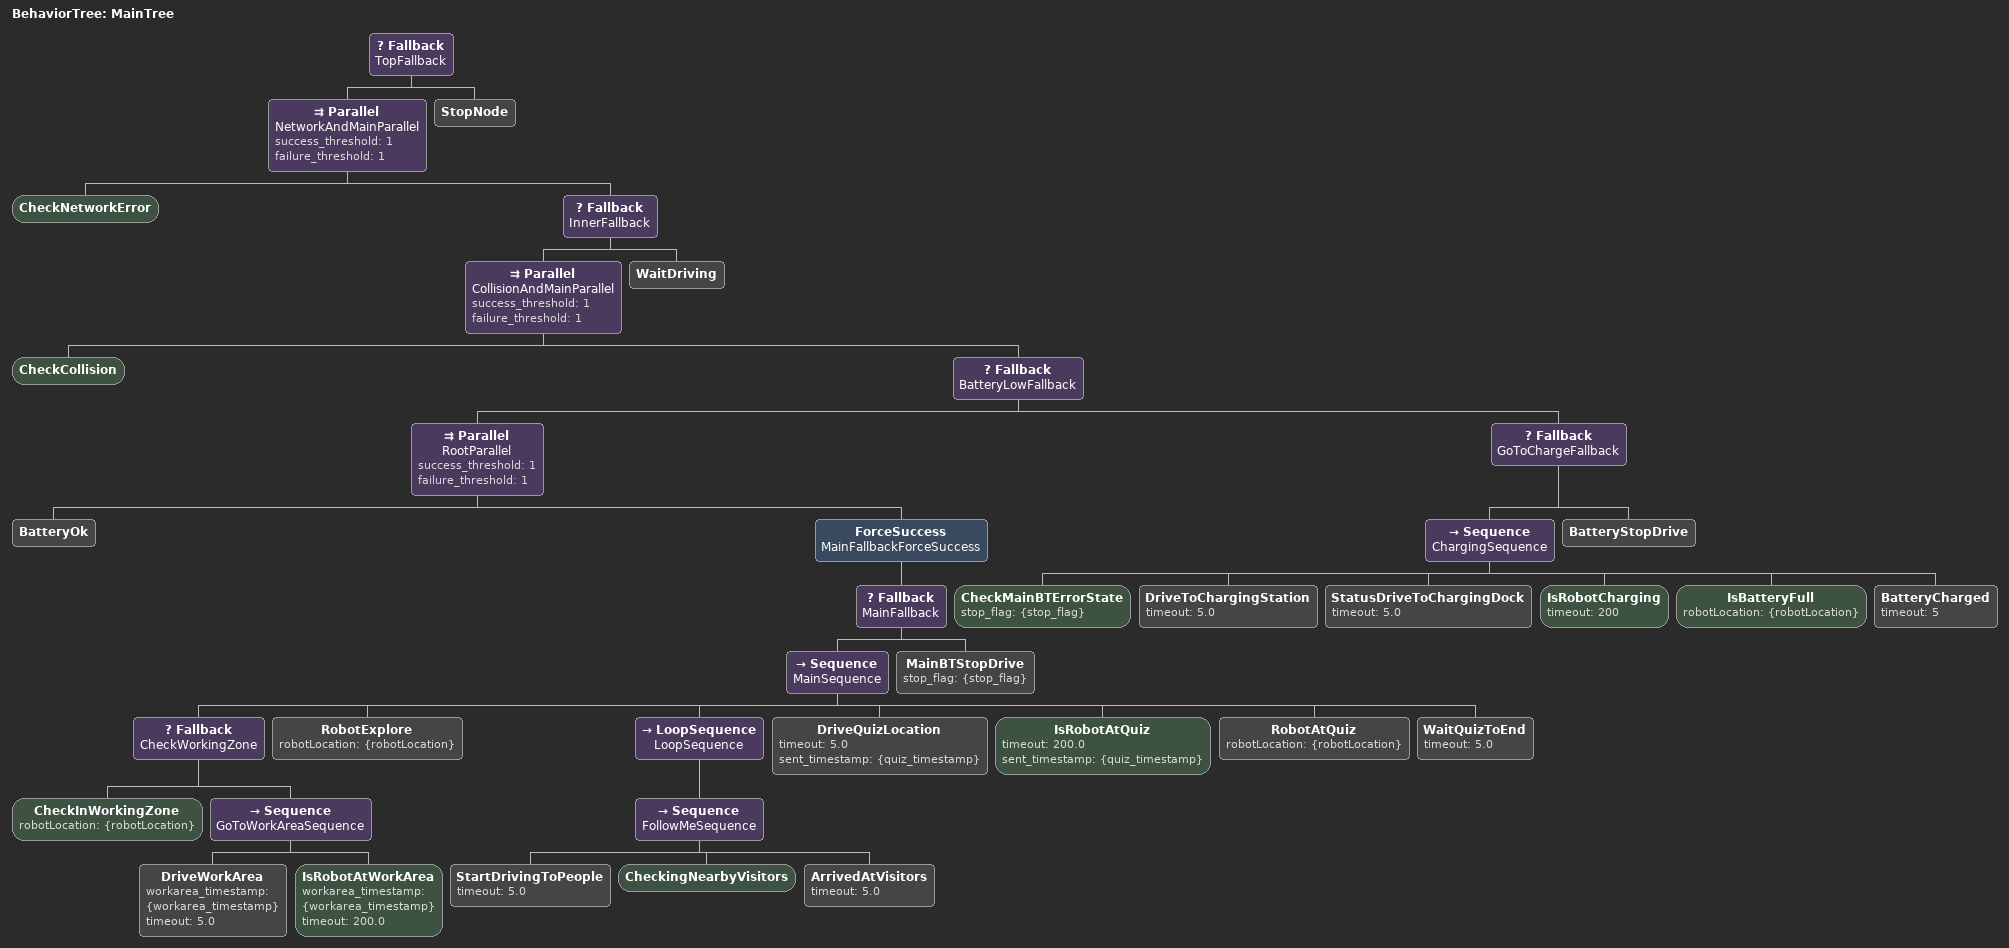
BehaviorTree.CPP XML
<root main_tree_to_execute="MainTree">
  <BehaviorTree ID="MainTree">

    <!-- Top Fallback -->
    <Fallback name="TopFallback">

      <!-- Linkerkid: Parallel met network error en fallback -->
      <Parallel name="NetworkAndMainParallel" success_threshold="1" failure_threshold="1">

        <!-- Linkerkid: CheckNetworkError -->
        <CheckNetworkError/>

        <!-- Rechterkid: Fallback -->
        <Fallback name="InnerFallback">

          <!-- Linkerkid: Parallel met CheckCollision en bestaande MainFallback -->
          <Parallel name="CollisionAndMainParallel" success_threshold="1" failure_threshold="1">

            <!-- Linkerkid: CheckCollision -->
            <CheckCollision/>

            <Fallback name="BatteryLowFallback">

              <!-- Linkerkid: Parallel RootParallel -->
              <Parallel name="RootParallel" success_threshold="1" failure_threshold="1">
                <!-- Linkerkid: BatteryOk -->
                <BatteryOk/>

                <!-- Rechterkind: ForceSuccess op de Fallback MainFallback -->
                <ForceSuccess name="MainFallbackForceSuccess">
                  <Fallback name="MainFallback">
                    <!-- Linkerkind: MainSequence -->
                    <Sequence name="MainSequence">
                      <Fallback name="CheckWorkingZone">
                        <CheckInWorkingZone robotLocation="{robotLocation}"/>
                        <Sequence name="GoToWorkAreaSequence">
                          <DriveWorkArea workarea_timestamp = "{workarea_timestamp}" timeout="5.0"/>
                          <IsRobotAtWorkArea workarea_timestamp = "{workarea_timestamp}" timeout="200.0"/>
                        </Sequence>
                      </Fallback>

                      <RobotExplore robotLocation="{robotLocation}"/>
			<LoopSequence name="LoopSequence">
				<Sequence name="FollowMeSequence">
				    <StartDrivingToPeople timeout="5.0"/>
				    <CheckingNearbyVisitors/>
				    <ArrivedAtVisitors timeout="5.0" />
				</Sequence>
			</LoopSequence>

                      <DriveQuizLocation timeout="5.0" sent_timestamp="{quiz_timestamp}" />
                      <IsRobotAtQuiz timeout="200.0" sent_timestamp="{quiz_timestamp}" />
                      <RobotAtQuiz robotLocation="{robotLocation}"/>
                      <WaitQuizToEnd timeout="5.0"/>
                    </Sequence>

                    <!-- Rechterkind van MainFallback -->
                    <MainBTStopDrive stop_flag="{stop_flag}"/>
                  </Fallback>
                </ForceSuccess>
              </Parallel>

              <!-- Rechterkind: bestaande Battery fallback (GoToChargeFallback) -->
              <Fallback name="GoToChargeFallback">
                <Sequence name="ChargingSequence">
                  <CheckMainBTErrorState stop_flag="{stop_flag}"/>
                  <DriveToChargingStation timeout="5.0"/>
                  <StatusDriveToChargingDock timeout="5.0"/>
                  <IsRobotCharging timeout="200"/>
                  <IsBatteryFull robotLocation="{robotLocation}"/>
                  <BatteryCharged timeout="5"/>
                </Sequence>
                <BatteryStopDrive/>
              </Fallback>

            </Fallback>

          </Parallel>

          <!-- Rechterkid van InnerFallback: WaitDriving -->
          <WaitDriving/>

        </Fallback>

      </Parallel>

      <!-- Rechterkid van TopFallback: StopNode -->
      <StopNode/>

    </Fallback>

  </BehaviorTree>
</root>
